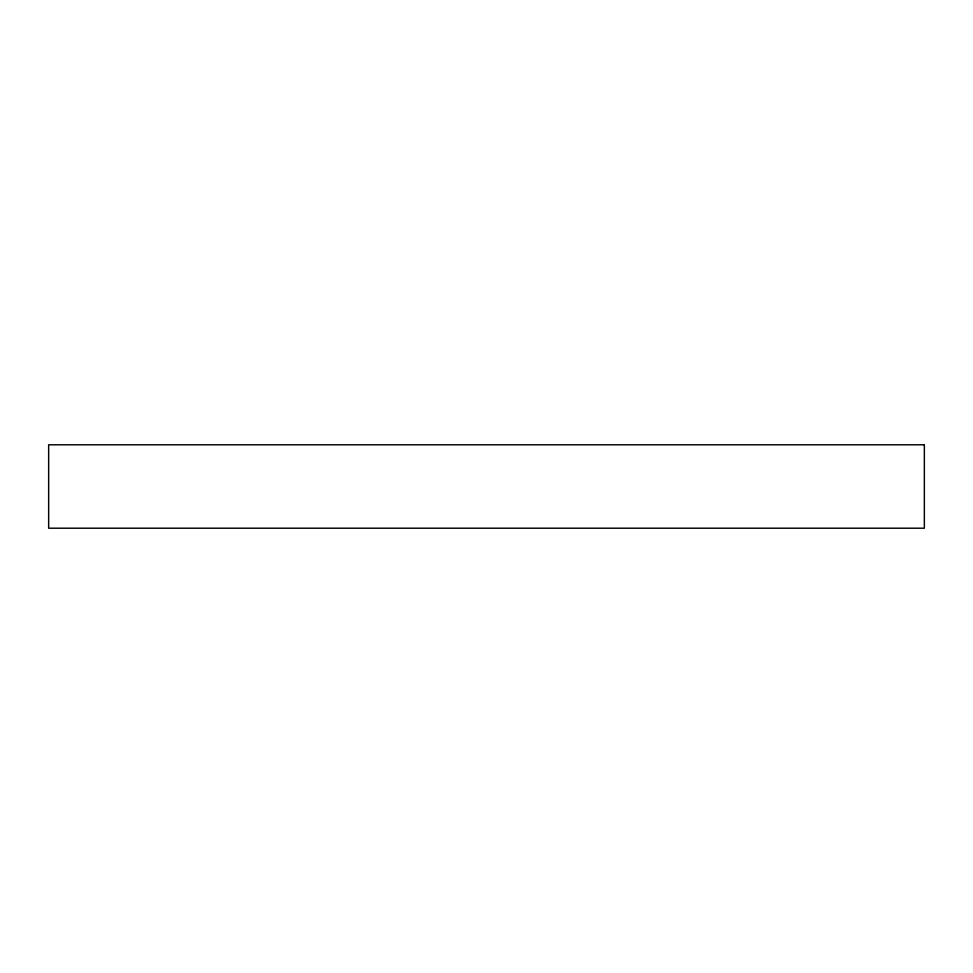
<?xml version="1.0" encoding="UTF-8"?>
<svg xmlns="http://www.w3.org/2000/svg" width="973" height="973" viewBox="0 0 973 973"><rect width="100%" height="100%" fill="white"/><g stroke="black" fill="none" stroke-linecap="round" stroke-linejoin="round"><path stroke-width="1.46" d="M924.35 444.795L48.65 444.795L48.65 528.205L924.35 528.205L924.35 444.795"/></g></svg>
